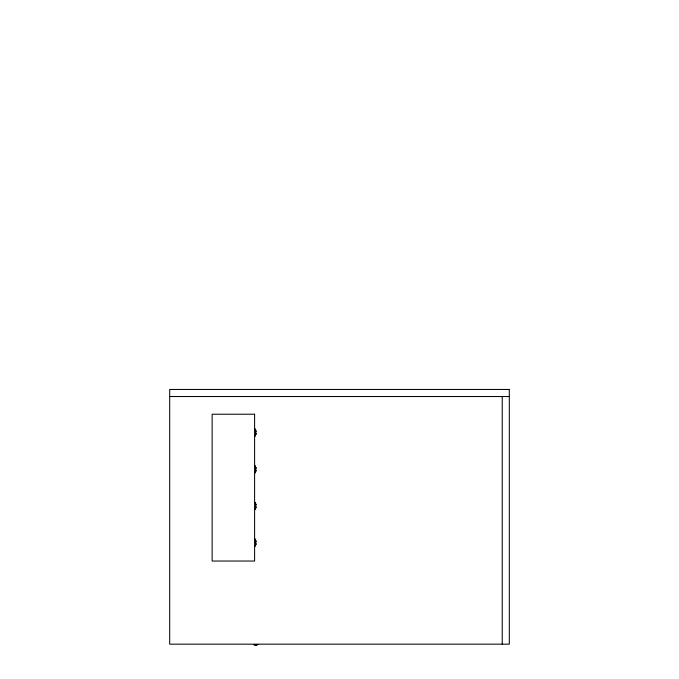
<?xml version="1.0" encoding="UTF-8"?>
<svg xmlns="http://www.w3.org/2000/svg" width="679" height="679" viewBox="0 0 679 679"><rect width="100%" height="100%" fill="white"/><g stroke="black" fill="none" stroke-linecap="round" stroke-linejoin="round"><path stroke-width="1.02" d="M169.691 396.528L509.309 396.528M254.6 429.026L255.482 429.026L255.482 436.105L254.6 436.105M255.924 431.649L255.991 430.851M255.703 432.2L255.703 433.278M254.6 465.735L255.482 465.735L255.482 472.805L254.6 472.805M255.924 467.559L255.991 468.374M255.482 469.978L255.703 468.9M255.924 470.25L255.991 471.022M254.6 502.435L255.482 502.435L255.482 509.513L254.6 509.513M255.924 505.074L255.991 504.259M255.482 505.575L255.703 506.687M255.924 506.984L255.991 507.731M254.6 539.143L255.482 539.143L255.482 546.213L254.6 546.213M255.924 540.968L255.991 541.783M255.482 543.268L255.703 542.309M255.924 543.667L255.991 544.431M253.505 644.609L258.062 644.609M256.815 645.05L254.752 645.05L254.752 644.609M502.231 396.528L502.231 644.167M256.815 644.609L256.721 645.05M256.272 644.609L256.272 645.05M255.991 433.525L255.991 434.322M255.924 430.562L255.924 431.912M255.924 433.227L255.924 434.56M255.924 467.271L255.924 468.62M255.924 469.936L255.924 471.26M255.924 503.971L255.924 505.32M255.924 506.636L255.924 507.968M255.924 540.679L255.924 542.029M255.924 543.344L255.924 544.668M255.864 644.609L255.864 645.05M255.694 644.609L255.694 645.05M255.389 644.609L255.389 645.05M255.228 644.609L255.228 645.05M254.914 644.609L254.914 645.05M509.309 389.449L169.691 389.449L169.691 644.167L509.309 644.167L509.309 389.449M254.6 414.215L212.145 414.215L212.145 561.032L254.6 561.032L254.6 414.215"/></g></svg>
